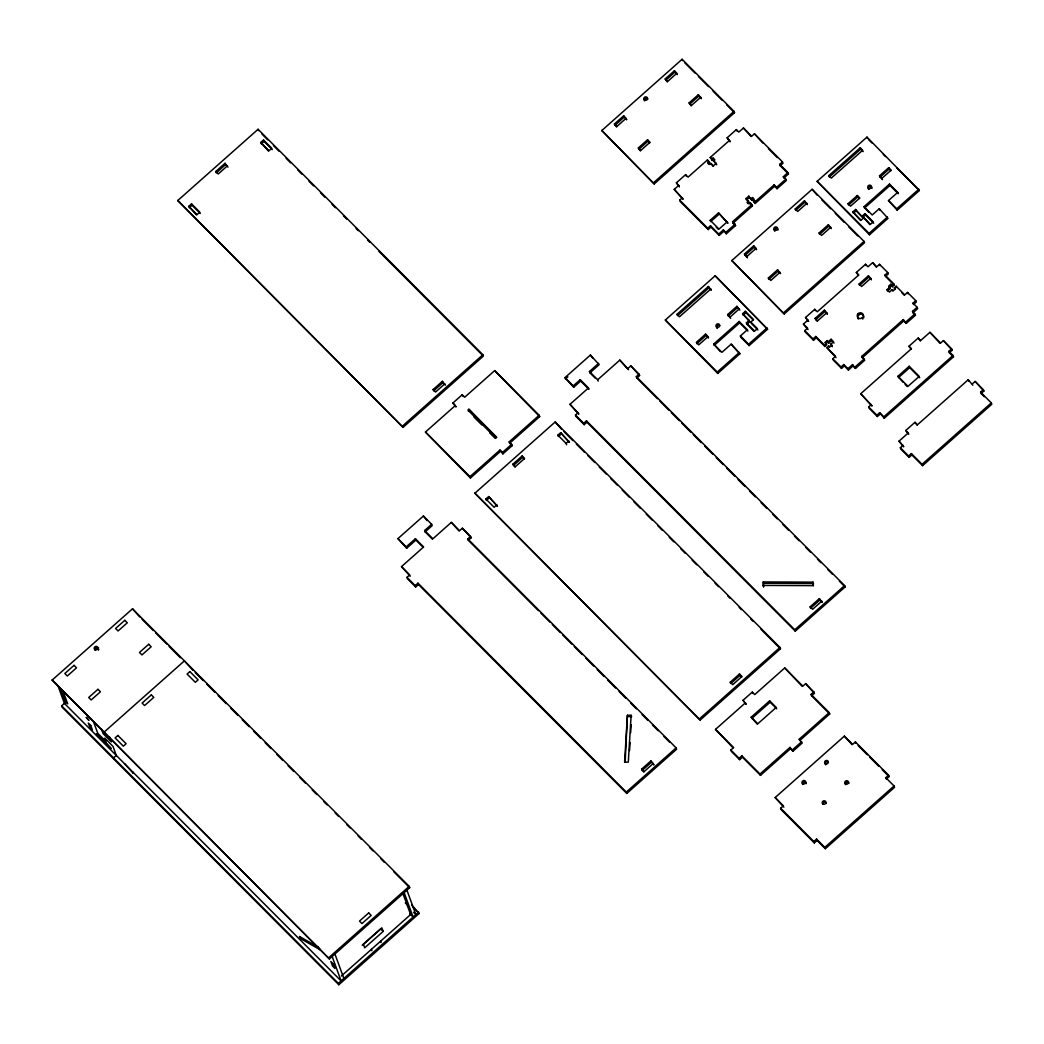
<?xml version="1.0" encoding="UTF-8"?>
<svg xmlns="http://www.w3.org/2000/svg" width="1044" height="1044" viewBox="0 0 1044 1044"><rect width="100%" height="100%" fill="white"/><g stroke="black" fill="none" stroke-linecap="round" stroke-linejoin="round"><path stroke-width="1.5" d="M627.418 715.27L624.599 762.146L628.305 762.159L631.124 715.284L627.418 715.27L625.186 761.885M629.571 750.584L630.067 742.506M630.641 732.81L631.137 724.719M763.268 581.926L763.542 586.78L763.268 581.926L813.041 582.147L813.393 585.828M813.041 582.147L812.832 585.632L763.047 585.423M177.78 200.526L258.077 129.286L482.863 354.751L483.359 356.108L403.062 427.348L177.78 200.526L403.062 427.348M225.008 163.295L225.504 164.652L216.278 172.834L215.782 171.477L225.008 163.295L227.983 167.131M227.488 165.774L218.248 173.957L215.782 171.477M188.781 206.334L191.548 203.88L199.795 212.141L197.029 214.594L188.781 206.334L196.494 214.92M260.778 142.467L263.545 140.013L271.779 148.274L269.013 150.727L260.778 142.467L268.478 151.054M189.277 207.691L192.057 205.237L191.548 203.88M261.274 143.824L264.041 141.371L263.545 140.013M601.814 130.513L682.11 59.273L734.01 111.343L734.506 112.7L654.21 183.94L601.814 130.513L654.21 183.94M616.573 127.003L614.433 123.988L623.659 115.793L626.635 119.629L623.659 115.793M665.198 78.953L674.424 70.757L676.89 73.237L667.664 81.432L665.198 78.953L667.338 81.967M614.929 125.345L624.155 117.15M665.694 80.31L674.92 72.114L674.424 70.757M626.139 118.272L616.9 126.468L614.433 123.988M638.328 147.948L647.554 139.765L650.034 142.245L640.794 150.427L638.328 147.948L640.468 150.962M691.232 105.927L689.092 102.912L698.319 94.73L701.281 98.567L698.319 94.73M638.824 149.305L648.05 141.123L647.554 139.765M689.588 104.27L698.814 96.087M700.785 97.209L691.559 105.392L689.092 102.912M52.2 680.049L132.497 608.809L409.196 886.343L409.692 887.7L329.395 958.94L52.2 680.049L329.395 958.94M97.392 648.937L98.593 647.88M411.741 905.226L419.127 913.487L338.83 984.727L62.131 707.193L61.635 705.835L65.289 702.599M653.714 182.583L734.01 111.343M442.382 381.321L442.878 382.678L433.651 390.874L433.156 389.516L442.382 381.321L445.357 385.158M444.861 383.8L435.622 391.996L433.156 389.516M676.381 182.83L679.344 186.667L676.381 182.83L685.608 174.635L688.074 177.115L707.454 159.928L709.607 162.929L708.406 163.999L707.91 162.642L709.111 161.572M727.133 137.795L730.108 141.632L727.133 137.795L736.372 129.6L738.839 132.079L743.459 127.994L751.693 136.255L754.46 133.802L782.478 161.898L782.974 163.255L780.207 165.709L788.442 173.97L783.822 178.067L783.326 176.71L787.946 172.612L779.711 164.352L782.478 161.898M402.566 425.991L482.863 354.751M674.228 189.408L682.972 199.026L674.228 189.408L678.848 185.31M712.373 160.476L711.877 159.119L713.078 158.062L713.574 159.419L712.373 160.476L710.233 157.461L729.612 140.274M713.078 158.062L714.892 159.876L713.691 160.933L716.158 163.412L713.391 165.879L710.925 163.399L709.724 164.456L707.91 162.642M708.21 229.576L707.715 228.218L710.481 225.765L710.977 227.122L708.21 229.576L680.205 201.479L679.709 200.122L682.476 197.668M452.979 402.945L455.954 406.782L452.979 402.945L462.205 394.749L464.684 397.229L494.673 370.62L539.174 415.251L539.67 416.608L509.668 443.217L512.147 445.697L502.908 453.879L499.945 450.042L469.944 476.651L470.439 478.008L500.441 451.399M470.439 478.008L425.456 432.033L455.458 405.424M468.847 409.261L467.934 410.083L495.861 438.102L496.774 437.279L468.847 409.261L496.161 437.514M468.43 411.44L469.343 410.618M719.003 214.242L710.703 221.602L710.207 220.245L718.507 212.885L727.825 223.077L718.507 212.885M115.975 755.739L113.535 757.892L114.031 759.249M748.783 196.142L749.279 197.499L746.512 199.952L746.016 198.595L748.783 196.142L751.758 199.978L752.959 198.908L752.463 197.551L751.262 198.621M748.483 201.074L748.992 202.432L747.791 203.502L747.295 202.144L748.483 201.074L746.016 198.595M727.329 221.72L719.016 229.093L710.207 220.245M723.831 231.285L719.225 235.383L718.729 234.026L723.335 229.928L726.311 233.765L735.537 225.582L733.071 223.103L752.45 205.903L750.297 202.901L749.096 203.958L747.295 202.144M755.217 203.45L754.721 202.092L774.1 184.892L774.596 186.25L755.217 203.45L753.076 200.435L754.264 199.378L752.463 197.551M753.572 201.792L754.773 200.735M733.071 223.103L732.562 221.746L751.954 204.546M726.311 233.765L725.815 232.407L735.041 224.225L732.562 221.746M785.806 179.19L786.302 180.547L777.062 188.729L776.566 187.372L785.806 179.19L783.326 176.71M573.691 387.259L573.195 385.902L580.203 379.677L580.712 381.034L573.691 387.259L564.961 377.641L590.434 355.038L599.165 364.656L589.938 372.852L595.08 378.019M565.457 378.998L567.884 376.845M406.677 548.244L406.181 546.886L415.408 538.704L415.903 540.061L406.677 548.244L397.934 538.626L423.407 516.023L431.655 524.297L432.151 525.654L425.13 531.879L432.346 539.109M509.668 443.217L509.172 441.86L539.174 415.251M589.938 372.852L589.442 371.494L598.669 363.299M502.908 453.879L502.412 452.522L511.638 444.339L509.172 441.86M864.001 206.712L872.236 214.973L879.257 208.748L887.987 218.366L869.521 234.743L817.126 181.33L866.964 137.116L919.359 190.53L897.214 210.183L888.483 200.565L897.709 192.37L889.475 184.109L864.001 206.712L868.608 212.193M425.13 531.879L424.634 530.522L431.655 524.297M731.844 260.543L812.141 189.303L864.04 241.373L864.536 242.73L784.24 313.957L731.844 260.543L784.24 313.957M569.985 404.315L578.728 413.946L569.985 404.315L588.451 387.95L580.203 379.677M598.173 381.112L597.677 379.755L619.823 360.102L628.566 369.72M713.678 344.076L721.913 352.337L731.152 344.155L739.883 353.772L717.737 373.426L665.328 320.012L715.166 275.786L767.575 329.212L749.109 345.59L740.875 337.316L740.379 335.959L747.387 329.747L739.152 321.474L713.678 344.076L720.36 351.632M828.832 175.614L860.204 147.778L862.683 150.258L831.298 178.093L828.832 175.614L829.327 176.971L860.7 149.135L860.204 147.778M474.889 493.212L555.186 421.972L779.972 647.437L780.468 648.794L700.172 720.034L474.889 493.212L700.172 720.034M746.604 257.02L744.463 254.018L753.69 245.823L756.169 248.302L746.93 256.498L747.439 257.855M804.454 200.787L804.95 202.144L795.724 210.34L795.228 208.983L804.454 200.787L807.43 204.624M708.406 286.461L708.902 287.818L677.53 315.653L677.034 314.296L708.406 286.461L711.382 290.297M744.959 255.375L754.186 247.18L753.69 245.823M512.891 464.162L522.117 455.98L524.597 458.46L515.371 466.642L512.891 464.162L515.031 467.177M806.921 203.267L797.694 211.462L795.228 208.983M710.886 288.94L679.5 316.776L677.034 314.296M513.387 465.52L522.613 457.337L522.117 455.98M410.227 576.236L401.496 566.618L423.642 546.965L415.408 538.704M538.508 610.701L468.312 540.283L471.079 537.83L470.583 536.472L462.348 528.212L459.569 530.665L451.334 522.405L432.882 538.782L424.634 530.522M584.196 424.66L583.7 423.303L586.467 420.849L586.963 422.207L584.196 424.66L575.962 416.399L575.466 415.042L578.232 412.589M628.07 368.362L630.837 365.909L639.072 374.17L639.567 375.527L636.801 377.993L657.524 398.769M489.166 497.923L486.387 500.376L485.891 499.019L488.67 496.566L497.401 506.183L488.67 496.566M561.15 434.056L558.383 436.509L557.887 435.152L560.654 432.699L569.385 442.317L560.654 432.699M415.708 586.963L415.199 585.606L417.978 583.152L418.474 584.509L415.708 586.963L407.46 578.702L406.964 577.345L409.731 574.879L401.496 566.618M636.801 377.993L636.305 376.636L639.072 374.17M496.905 504.826L494.138 507.28L485.891 499.019M566.618 444.77L566.122 443.413L568.889 440.959M468.312 540.283L467.816 538.926L470.583 536.472M848.106 203.671L857.333 195.489L859.812 197.968L850.573 206.151L848.106 203.671L848.602 205.029L857.829 196.846L857.333 195.489M881.632 178.85L879.479 175.836L888.718 167.653L891.184 170.133L881.958 178.315L882.454 179.672M879.988 177.193L889.214 169.011L888.718 167.653M777.584 269.796L778.08 271.153L768.854 279.335L768.358 277.978L777.584 269.796L780.56 273.632M828.349 224.76L828.845 226.117L819.618 234.3L819.122 232.942L828.349 224.76L831.311 228.597M705.535 334.171L696.309 342.354L698.775 344.833L708.015 336.651L705.535 334.171L708.511 338.008L708.015 336.651M729.834 317.533L727.694 314.518L736.92 306.323L739.883 310.159M696.805 343.711L706.031 335.529M728.19 315.875L737.416 307.68L736.92 306.323M780.064 272.275L770.824 280.458L768.358 277.978M830.815 227.24L821.589 235.422L819.122 232.942M730.656 318.355L730.161 316.998L739.387 308.802M860.556 220.519L852.857 211.932L855.623 209.466L862.709 217.439L865.476 214.986L864.98 213.628L862.214 216.082M853.353 213.289L856.119 210.823L855.623 209.466M754.12 331.418L746.904 324.188L749.67 321.722L742.584 313.761L745.351 311.308L753.598 319.568L750.832 322.022L751.328 323.379L757.918 329.995M743.08 315.118L745.847 312.665L745.351 311.308M864.497 208.069L889.971 185.467L889.475 184.109M714.174 345.433L739.648 322.831L739.152 321.474M864.98 213.628L873.215 221.889L870.448 224.343L863.858 217.739L861.091 220.193L852.857 211.932M746.904 324.188L746.408 322.831L749.174 320.364L742.584 313.761M869.521 234.743L869.026 233.386L887.491 217.008M897.214 210.183L896.718 208.826L918.864 189.173M783.744 312.6L864.04 241.373M717.737 373.426L717.241 372.069L739.387 352.415M749.109 345.59L748.613 344.233L767.079 327.855M805.563 317.493L808.526 321.33L805.563 317.493L814.79 309.298L817.269 311.778L858.794 274.937L856.328 272.458L865.554 264.262L868.021 266.742L872.64 262.657L876.764 266.781L879.531 264.328L887.765 272.588L888.261 273.946L885.495 276.412L894.147 285.077L892.307 286.722L890.728 284.294L888.705 286.095L890.271 288.522L887.504 290.976L887.009 289.619L889.775 287.165M808.043 329.552L803.423 324.071L808.03 319.973M817.269 321.369L815.116 318.355L824.355 310.172L827.318 314.009L824.355 310.172M815.612 319.712L824.851 311.53M813.511 340.279L813.015 338.922L815.782 336.455L816.277 337.812L813.511 340.279L805.263 332.005L804.767 330.648L807.534 328.194L803.423 324.071M826.822 312.652L817.596 320.834L815.116 318.355M868.856 277.156L859.617 285.351L859.121 283.994L868.36 275.799L871.322 279.635L868.36 275.799M870.826 278.278L861.6 286.474L859.121 283.994M885.495 276.412L884.999 275.055L887.765 272.588M827.239 340.631L827.735 341.988L825.7 343.789L825.204 342.432L827.239 340.631L828.805 343.058L831.572 340.605L831.076 339.248L828.31 341.701M891.224 285.651L889.201 287.452L890.271 288.522M826.274 343.502L826.77 344.859L824.93 346.491L824.434 345.133L826.274 343.502L825.204 342.432M892.307 286.722L891.798 285.364L893.651 283.72L884.999 275.055M836.048 357.648L826.9 347.613L828.753 345.982L829.823 347.052L831.846 345.251L830.776 344.181L833.543 341.727L831.076 339.248M915.784 300.685L913.017 303.151L913.513 304.509L916.28 302.042L915.784 300.685L907.536 292.424L904.77 294.878L896.117 286.2L894.277 287.844L895.347 288.914L893.312 290.715L892.242 289.645L889.475 292.098L887.009 289.619M841.516 368.375L841.02 367.018L843.787 364.552L844.283 365.909L841.516 368.375L833.282 360.102L832.786 358.744L835.552 356.291L826.9 347.613M852.53 364.591L853.026 365.948L848.407 370.046L847.911 368.689L852.53 364.591L855.493 368.428L864.719 360.245L861.757 356.409L903.282 319.555L906.257 323.392L915.484 315.21L912.521 311.373L917.128 307.275L913.017 303.151M903.282 319.555L903.778 320.913L862.253 357.766L861.757 356.409M915.484 315.21L913.017 312.73L917.624 308.632L917.128 307.275M854.997 367.07L864.223 358.888M905.761 322.035L914.988 313.852M911.138 349.218L908.998 346.216L918.224 338.021L920.704 340.501L929.93 332.318L940.644 343.058L943.411 340.605L951.645 348.866L952.141 350.223L949.374 352.676L953.498 356.813L884.268 418.226L879.661 412.732L876.895 415.186L877.391 416.543L880.157 414.09M860.713 393.732L871.91 405.829L860.713 393.732L911.464 348.696L908.998 346.216M897.931 376.284L909.193 366.287L919.242 376.375L907.98 386.358L897.931 376.284L902.89 382.117M898.427 377.641L909.689 367.645L909.193 366.287M877.391 416.543L869.143 408.282L868.647 406.925L871.414 404.472M949.374 352.676L948.879 351.319L951.645 348.866M884.268 418.226L883.772 416.869L953.002 355.456L948.879 351.319M907.915 433.495L905.774 430.48L915.001 422.298L917.467 424.777L968.232 379.742L972.851 385.236M899.014 441.155L903.634 446.636L899.014 441.155L908.241 432.96L905.774 430.48M909.102 457.363L908.606 456.006L911.373 453.553L911.869 454.91L909.102 457.363L900.868 449.103L900.359 447.745L903.138 445.292M972.356 383.879L975.122 381.412L983.357 389.686L983.853 391.043L981.086 393.497L984.296 396.72M328.899 957.583L409.196 886.343M981.086 393.497L980.59 392.139L983.357 389.686M362.242 945.329L380.695 928.951L383.161 931.431L364.708 947.808L363.377 944.181L381.843 927.803L383.161 931.431M341.401 975.97L410.618 914.557L402.723 892.985M991.304 402.88L991.8 404.237L922.583 465.65L922.087 464.293L991.304 402.88L980.59 392.139M338.83 984.727L338.334 983.37L418.631 912.13M819.37 598.63L819.866 599.987L810.64 608.169L810.144 606.812L819.37 598.63L822.333 602.466M730.265 682.202L739.491 674.006L741.971 676.486L732.744 684.681L730.265 682.202L730.761 683.559L740 675.364L739.491 674.006M821.837 601.109L812.61 609.291L810.144 606.812M844.622 585.58L845.118 586.937L795.28 631.15L794.784 629.793L844.622 585.58L636.305 376.636M643.796 772.129L641.642 769.115L650.882 760.932L653.844 764.769L650.882 760.932M699.676 718.677L779.972 647.437M642.138 770.472L651.378 762.29M653.348 763.412L644.122 771.594L641.642 769.115M676.12 747.869L676.616 749.227L626.778 793.453L626.283 792.096L676.12 747.869L467.816 538.926M743.028 700.289L746.003 704.126L743.028 700.289L752.267 692.107L754.734 694.586L784.736 667.964L802.862 686.156L805.629 683.689L813.863 691.963L814.359 693.32L811.593 695.774L829.719 713.952L799.717 740.561L799.221 739.204L829.223 712.595L811.097 694.417L813.863 691.963M733.005 747.778L715.505 729.378L745.507 702.769M751.184 717.189L769.65 700.824L776.24 707.427L757.787 723.805L751.184 717.189L757.174 724.066M751.68 718.546L770.146 702.181L769.65 700.824M739.609 759.64L739.1 758.283L741.879 755.83L742.375 757.187L739.609 759.64L731.361 751.38L730.865 750.023L733.632 747.569L715.505 729.378M789.995 747.4L790.491 748.757L760.502 775.366L760.006 774.009L789.995 747.4L792.97 751.236L802.197 743.041L799.221 739.204M792.461 749.879L801.701 741.684M783.887 807.156L775.157 797.538L844.374 736.124L852.609 744.385L855.375 741.932L888.588 775.235L889.083 776.592L886.304 779.046L885.808 777.689L888.588 775.235M814.32 842.913L813.824 841.555L816.591 839.102L817.087 840.459L814.32 842.913L781.121 809.622L780.625 808.265L783.391 805.798L775.157 797.538M894.055 785.962L894.551 787.32L825.334 848.72L824.825 847.363L894.055 785.962L885.808 777.689M763.764 583.283L813.537 583.505M627.914 716.628L631.62 716.641L631.124 715.284M868.595 139.596L871.975 142.989M883.263 154.316L885.521 156.574M896.796 167.888L919.359 190.53M889.214 169.011L890.858 170.655M860.7 149.135L863.179 151.615M889.971 185.467L898.205 193.727L897.709 192.37M879.479 175.836L881.958 178.315M888.483 200.565L896.718 208.826M857.829 196.846L859.473 198.504M865.476 214.986L873.711 223.246M856.119 210.823L862.709 217.439M869.848 224.604L863.858 217.739M817.126 181.33L869.026 233.386M817.152 195.189L812.141 189.303M821.654 199.717L830.685 208.774M835.2 213.302L844.231 222.359M848.746 226.874L857.763 235.931M684.864 62.901L695.017 73.08M698.397 76.473L708.55 86.665M713.065 91.193L722.096 100.25M726.611 104.778L734.506 112.7M762.799 143.015L754.46 133.802M768.41 148.639L777.362 157.631M751.158 136.581L743.459 127.994M876.229 267.107L872.64 262.657M902.029 292.986L904.182 295.152M890.728 284.294L891.798 285.364M804.95 202.144L806.594 203.802M828.845 226.117L830.489 227.762M674.92 72.114L677.399 74.594M952.141 350.223L943.411 340.605M940.07 343.346L929.93 332.318M983.853 391.043L975.122 381.412M774.1 184.892L776.566 187.372M774.596 186.25L777.062 188.729M858.468 275.472L856.328 272.458M903.778 320.913L906.257 323.392M920.377 341.036L918.224 338.021M710.233 157.461L711.877 159.119M753.076 200.435L754.721 202.092M749.279 197.499L751.758 199.978M709.607 162.929L707.454 159.928M713.065 166.401L710.925 163.399M752.45 205.903L750.297 202.901M909.689 367.645L919.738 377.732M905.122 384.362L907.353 386.593M754.186 247.18L756.665 249.66M778.08 271.153L779.724 272.797M648.05 141.123L649.707 142.767M723.335 229.928L725.815 232.407M917.141 425.313L915.001 422.298M831.572 340.605L834.039 343.084M744.463 254.018L746.93 256.498M716.21 227.135L718.416 229.341M853.026 365.948L855.493 368.428M827.735 341.988L828.805 343.058M710.481 225.765L718.729 234.026M710.977 227.122L719.225 235.383M815.782 336.455L824.434 345.133M843.787 364.552L847.911 368.689M679.709 200.122L707.715 228.218M816.277 337.812L824.93 346.491M844.283 365.909L848.407 370.046M804.767 330.648L813.015 338.922M832.786 358.744L841.02 367.018M879.661 412.732L883.772 416.869M868.647 406.925L876.895 415.186M911.373 453.553L922.087 464.293M911.869 454.91L922.583 465.65M900.359 447.745L908.606 456.006M767.575 329.212L715.166 275.786M745.847 312.665L753.063 319.895M737.416 307.68L739.061 309.337M750.832 322.022L757.422 328.638L754.642 331.092L746.408 322.831M708.902 287.818L710.559 289.462M739.648 322.831L746.851 330.061M727.694 314.518L730.161 316.998M740.379 335.959L748.613 344.233M739.883 353.772L731.152 344.155M665.328 320.012L717.241 372.069M639.567 375.527L630.837 365.909M627.535 368.689L619.823 360.102M659.821 401.079L669.021 410.318M671.331 412.615L679.383 420.706M681.693 423.016L690.893 432.242M693.19 434.552L701.255 442.63M704.7 446.101L712.765 454.179M716.21 457.637L723.114 464.567M726.572 468.025L734.624 476.116M738.082 479.574L744.985 486.504M749.592 491.124L755.347 496.892M761.102 502.66L766.857 508.428M772.612 514.209L777.206 518.829M782.961 524.597L788.716 530.365M794.471 536.133L799.078 540.753M805.981 547.682L810.588 552.302M817.491 559.232L820.949 562.69M827.853 569.619L832.459 574.239M839.363 581.156L845.118 586.937M592.992 358.457L590.434 355.038M819.866 599.987L821.511 601.644M589.442 371.494L597.677 379.755M580.712 381.034L588.947 389.308L588.451 387.95M564.961 377.641L573.195 385.902M586.467 420.849L794.784 629.793M586.963 422.207L795.28 631.15M575.466 415.042L583.7 423.303M561.411 429.084L555.186 421.972M563.708 431.381L572.882 440.581M576.327 444.039L584.353 452.091M587.798 455.536L594.675 462.44M599.256 467.046L606.146 473.95M610.727 478.543L617.617 485.447M622.198 490.054L629.075 496.957M633.669 501.551L640.546 508.454M646.288 514.209L652.017 519.964M657.759 525.706L662.34 530.313M669.217 537.216L673.811 541.823M680.688 548.713L685.282 553.32M692.159 560.223L696.753 564.83M703.63 571.721L708.21 576.327M715.101 583.231L718.533 586.676M727.707 595.889L730.004 598.186M739.178 607.386L741.475 609.683M750.649 618.896L752.946 621.193M760.972 629.245L780.468 648.794M262.005 134.102L267.747 139.844M273.476 145.599L279.218 151.354M286.095 158.257L290.689 162.851M297.566 169.754L302.147 174.361M309.037 181.264L313.618 185.858M320.495 192.762L325.089 197.368M331.966 204.272L335.411 207.717M343.437 215.769L346.882 219.227M356.056 228.427L358.353 230.724M367.527 239.924L369.824 242.234M378.998 251.434L482.211 354.96M539.67 416.608L494.673 370.62M557.887 435.152L566.122 443.413M264.041 141.371L272.275 149.631M814.359 693.32L805.629 683.689M802.223 686.378L784.736 667.964M858.168 745.586L867.329 754.773M869.613 757.07L878.774 766.257M882.206 769.702L889.083 776.592M852.074 744.711L844.374 736.124M770.146 702.181L776.736 708.785M522.613 457.337L524.271 458.982M740 675.364L741.645 677.021M225.504 164.652L227.161 166.296M442.878 382.678L444.535 384.336M474.015 417.039L481.832 424.882M489.649 432.725L495.234 438.336M499.945 450.042L502.412 452.522M790.491 748.757L792.97 751.236M425.456 432.033L469.944 476.651M741.879 755.83L760.006 774.009M192.057 205.237L200.291 213.498M742.375 757.187L760.502 775.366M730.865 750.023L739.1 758.283M816.591 839.102L824.825 847.363M817.087 840.459L825.334 848.72M780.625 808.265L813.824 841.555M471.079 537.83L462.348 528.212M459.034 530.991L451.334 522.405M540.818 613.011L550.018 622.25M552.328 624.56L560.38 632.638M562.677 634.948L571.89 644.187M574.187 646.497L582.252 654.575M585.697 658.033L593.762 666.111M597.207 669.582L604.111 676.499M607.569 679.97L615.621 688.048M619.079 691.506L625.982 698.436M630.589 703.056L636.344 708.824M642.099 714.605L647.854 720.373M652.448 724.993L658.203 730.761M663.958 736.529L669.713 742.31M426.996 520.486L423.407 516.023M415.903 540.061L423.107 547.291M397.934 538.626L406.181 546.886M417.978 583.152L626.283 792.096M418.474 584.509L626.778 793.453M406.964 577.345L415.199 585.606M139.765 616.965L132.497 608.809M142.023 619.222L153.298 630.537M155.556 632.808L166.844 644.122M169.102 646.393L180.377 657.707M192.931 670.287L184.397 660.878L104.1 732.118L104.596 733.475M195.215 672.584L203.241 680.636M206.686 684.094L214.712 692.146M218.157 695.591L226.183 703.643M230.776 708.25L237.654 715.153M242.247 719.747L249.124 726.65M253.705 731.257L260.595 738.16M265.176 742.754L270.918 748.509M276.647 754.264L282.376 760.006M288.118 765.761L293.847 771.516M299.589 777.271L305.318 783.013M312.195 789.916L316.789 794.523M323.666 801.427L327.111 804.872M335.137 812.924L338.582 816.382M346.608 824.434L350.053 827.879M358.079 835.931L361.511 839.389M369.55 847.441L372.982 850.886M381.021 858.938L384.453 862.396M393.627 871.596L409.692 887.7M413.385 907.732L419.127 913.487M405.333 902.956L406.977 904.613M413.554 912.273L415.851 914.583L406.912 890.154M409.639 913.578L413.085 917.037L404.145 892.62M98.345 648.689L96.7 647.045L98.684 649.603M61.635 705.835L338.334 983.37M968.232 379.742L968.728 381.099M953.002 355.456L953.498 356.813M866.964 137.116L867.46 138.474M879.257 208.748L879.753 210.105M907.536 292.424L908.032 293.782M912.521 311.373L913.017 312.73M896.117 286.2L896.613 287.557M893.651 283.72L894.147 285.077M894.277 287.844L894.773 289.201M892.242 289.645L892.737 291.002M879.531 264.328L880.027 265.685M865.554 264.262L866.05 265.62M908.241 432.96L908.737 434.317M862.331 317.741L862.827 319.099M858.22 313.605A3.119 2.884 -20.1 0 0 859.303 318.472A3.119 2.884 -20.1 0 0 863.31 314.936A3.119 2.884 -20.1 0 0 858.22 313.605L858.716 314.962M787.946 172.612L788.442 173.97M779.711 164.352L780.207 165.709M831.846 345.251L832.342 346.608L830.776 344.181M828.753 345.982L829.249 347.339M814.79 309.298L815.286 310.655M736.372 129.6L736.868 130.957M682.11 59.273L682.606 60.63M716.158 163.412L716.654 164.769L713.691 160.933M735.041 224.225L735.537 225.582M749.174 320.364L749.67 321.722M747.387 329.747L747.882 331.105M685.608 174.635L686.104 175.992M855.375 741.932L855.871 743.289M829.223 712.595L829.719 713.952M811.097 694.417L811.593 695.774M752.267 692.107L752.763 693.464M511.638 444.339L512.147 445.697M462.205 394.749L462.714 396.107M258.077 129.286L258.573 130.644M380.616 941.179L381.112 942.536M371.39 949.361L371.886 950.719M334.928 954.033L343.868 978.45M332.162 956.487L341.101 980.916L64.402 703.382L58.255 686.587M132.784 771.973L133.28 773.33L124.549 763.699M109.581 737.051L111.343 741.866L103.108 733.606L101.451 729.077M116.315 755.438L113 746.395L104.765 738.134L106.018 741.566L97.784 733.306L93.712 722.2M104.609 741.984L105.105 743.341L96.361 733.723L111.199 748.6L102.456 738.969L102.951 740.326M63.084 691.232L67.69 703.813L65.224 701.333L60.617 688.753M802.692 784.501A1.866 1.723 -20.1 0 1 803.971 781.943A1.866 1.723 -20.1 0 1 806.203 783.639M825.582 764.795A1.866 1.723 -20.1 0 1 825.308 764.43M825.112 763.569A1.866 1.723 -20.1 0 1 828.349 762.342M845.483 784.683A1.866 1.723 -20.1 0 1 846.54 782.204A1.866 1.723 -20.1 0 1 848.968 783.378M822.724 804.324A1.866 1.723 -20.1 0 1 824.16 802.197A1.866 1.723 -20.1 0 1 826.352 803.436M858.468 319.072A3.119 2.884 -20.1 0 1 860.139 314.218A3.119 2.884 -20.1 0 1 863.714 317.794M717.332 328.442A1.866 1.723 -20.1 0 1 716.693 327.803M716.523 327.385A1.866 1.723 -20.1 0 1 719.734 325.715M644.5 100.837A1.866 1.723 -20.1 0 1 645.322 98.462A1.866 1.723 -20.1 0 1 647.815 99.102M868.752 189.486A1.866 1.723 -20.1 0 1 869.535 186.641A1.866 1.723 -20.1 0 1 872.001 188.272M774.805 231.233A1.866 1.723 -20.1 0 1 775.575 228.388A1.866 1.723 -20.1 0 1 778.041 230.006M94.73 649.955A1.866 1.723 -20.1 0 1 96.661 647.763A1.866 1.723 -20.1 0 1 98.319 649.968M74.059 665.341L64.819 673.524L67.299 676.003L76.525 667.821L74.059 665.341M124.81 620.306L115.584 628.488L118.063 630.967L127.29 622.785L124.81 620.306M97.94 689.301L88.714 697.483L91.193 699.963L100.42 691.78L97.94 689.301M148.705 644.265L139.478 652.448L141.945 654.927L151.184 646.745L148.705 644.265M151.341 694.873L142.114 703.069L144.581 705.548L153.807 697.353L151.341 694.873M117.881 735.459L115.114 737.925L123.349 746.186L126.115 743.733L117.881 735.459M189.864 671.592L187.098 674.046L195.345 682.319L198.112 679.866L189.864 671.592M368.715 912.913L359.488 921.095L361.955 923.575L371.181 915.392L368.715 912.913M86.339 717.437L88.792 720.216L86.339 717.437M318.211 947.117L299.445 936.468L301.546 939.182L320.299 949.831L318.211 947.117M333.336 963.951L330.857 961.472L332.514 966L334.98 968.48L333.336 963.951M90.763 725.515L88.283 723.035L89.941 727.564L92.407 730.043L90.763 725.515M825.882 763.895A1.866 1.723 -20.1 0 0 828.284 761.768A1.866 1.723 -20.1 0 0 825.23 760.972A1.866 1.723 -20.1 0 0 825.882 763.895M846.071 784.148A1.866 1.723 -20.1 0 0 848.472 782.021A1.866 1.723 -20.1 0 0 845.418 781.225A1.866 1.723 -20.1 0 0 846.071 784.148M823.455 804.206A1.866 1.723 -20.1 0 0 825.856 802.079A1.866 1.723 -20.1 0 0 822.803 801.283A1.866 1.723 -20.1 0 0 823.455 804.206M803.267 783.953A1.866 1.723 -20.1 0 0 805.668 781.826A1.866 1.723 -20.1 0 0 802.614 781.029A1.866 1.723 -20.1 0 0 803.267 783.953M717.267 327.268A1.866 1.723 -20.1 0 0 719.668 325.141A1.866 1.723 -20.1 0 0 716.615 324.345A1.866 1.723 -20.1 0 0 717.267 327.268M645.088 100.302A1.866 1.723 -20.1 0 0 647.489 98.175A1.866 1.723 -20.1 0 0 644.435 97.379A1.866 1.723 -20.1 0 0 645.088 100.302M869.065 188.586A1.866 1.723 -20.1 0 0 871.466 186.458A1.866 1.723 -20.1 0 0 868.412 185.662A1.866 1.723 -20.1 0 0 869.065 188.586M775.118 230.332A1.866 1.723 -20.1 0 0 777.506 228.205A1.866 1.723 -20.1 0 0 774.465 227.409A1.866 1.723 -20.1 0 0 775.118 230.332M95.474 649.838A1.866 1.723 -20.1 0 0 97.875 647.711A1.866 1.723 -20.1 0 0 94.821 646.915A1.866 1.723 -20.1 0 0 95.474 649.838"/></g></svg>
